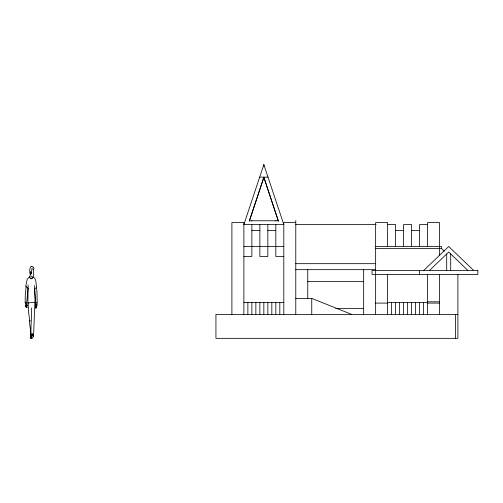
<?xml version="1.0" encoding="UTF-8"?>
<svg xmlns="http://www.w3.org/2000/svg" width="503" height="503" viewBox="0 0 503 503"><rect width="100%" height="100%" fill="white"/><g stroke="black" fill="none" stroke-linecap="round" stroke-linejoin="round"><path stroke-width="0.75" d="M34.55 285.44L35.097 302.177L28.231 302.957L28.375 310.106L29.721 320.971M34.927 302.146L33.575 335.438L32.613 333.722L31.915 333.734C30.167 335.004 32.437 337.079 31.249 338.073L32.563 338.249L33.393 335.344M31.494 308.1C31.991 318.053 30.23 328.252 31.249 338.073M30.551 273.707L29.708 277.26L30.758 278.756L31.626 278.794L32.959 277.411L33.726 274.581L33.538 269.897L32.984 269.042L31.834 268.791L31.444 273.808L31.186 273.575C30.878 269.174 29.356 273.814 30.985 273.896M26.106 286.578L25.257 295.588L25.15 303.039L26.055 302.253L26.734 302.498L28.067 288.232M31.482 338.249L30.394 338.343L30.205 337.664L30.985 336.174M36.744 305.623L35.858 308.245L36.21 306.082L36.071 304.472L35.669 306.962L35.738 302.982L37.178 302.8L37.002 292.513L35.939 281.649L35.003 278.618L33.368 277.14L32.148 277.078L31.368 275.965M31.343 336.406L32.223 335.168L33.349 336.3M263.842 164.657L243.88 224.552L283.805 224.552L263.842 164.657L263.842 166.216M263.842 177.54L249.331 221.075L263.842 177.219L278.36 221.075L263.842 177.219M25.798 305.359L26.942 307.786L26.106 307.17L25.414 305.22L25.376 302.655M33.431 269.52L33.89 269.413L33.965 268.621L33.418 267.074L33.016 267.288L32.488 266.521L31.305 266.672L31.381 266.15C29.086 268.25 29.646 271.714 30.237 274.387M31.519 336.941L31.211 337.412L31.368 335.18L32.022 334.206L32.978 334.602L33.418 336.035M30.174 320.329L29.394 322.039L30.727 331.609L30.406 336.432L30.67 336.262M423.721 270.463L448.701 246.508L473.688 270.463M429.493 270.463L448.701 252.041L467.916 270.463M33.009 277.298L31.959 278.297L30.155 278.247M36.524 287.546L34.556 288.936M28.231 302.957L27.91 303.158L28.105 284.88M30.205 337.664L31.199 337.576M29.897 276.631L27.332 278.964L25.728 286.226L28.174 288.225M35.738 302.982L34.625 288.917M35.908 308.144L37.077 305.296L36.996 302.812M259.686 177.144L268.005 177.144M249.331 220.76L278.36 220.76M295.783 222.552L283.805 222.552L283.805 314.381M295.783 224.552L376.074 224.552M387.618 224.552L395.603 224.552L395.603 246.508M427.544 224.552L419.559 224.552L419.559 246.508M251.865 230.537L259.85 230.537M267.835 230.537L275.82 230.537M395.603 230.537L403.588 230.537M411.573 230.537L419.559 230.537M243.88 246.508L283.805 246.508M375.64 246.508L441.515 246.508L441.515 248.507L444.262 251.249M375.64 248.507L441.515 248.507M243.88 256.492L251.865 256.492L251.865 224.552M283.805 256.492L275.82 256.492L275.82 224.552M295.783 263.679L375.64 263.679M295.783 269.665L375.64 269.665M307.761 281.642L363.663 281.642M295.783 298.411L311.753 298.411L351.685 314.381M427.544 301.813L439.521 301.813M243.88 302.404L283.805 302.404M387.618 302.404L427.544 302.404M375.64 303.089L387.618 303.089M427.544 303.089L439.521 303.089M335.715 308.396L363.663 308.396M457.887 314.381L215.932 314.381L215.932 338.343L457.887 338.343L457.887 274.456M26.999 307.641L26.414 303.887L26.778 305.661L27.376 305.906L26.659 302.466M26.068 307.05L25.534 305.547M455.492 314.381L455.492 338.343M450.701 253.952L450.701 270.463M446.708 253.952L446.708 270.463M439.521 255.562L439.521 222.552L427.544 222.552L427.544 246.508M439.521 274.456L439.521 314.381M427.544 274.393L427.544 314.381M423.551 302.404L423.551 314.381M419.559 270.463L419.559 274.456M419.559 302.404L419.559 314.381M415.566 302.404L415.566 314.381M411.573 246.508L411.573 224.552L403.588 224.552L403.588 246.508M411.573 302.404L411.573 314.381M407.581 302.404L407.581 314.381M403.588 302.404L403.588 314.381M399.596 302.404L399.596 314.381M395.603 302.404L395.603 314.381M391.611 302.404L391.611 314.381M387.618 246.508L387.618 222.552L375.64 222.552L375.64 314.381M387.618 274.393L387.618 314.381M363.663 269.665L363.663 314.381M311.753 298.411L311.753 314.381M307.761 269.665L307.761 298.795M295.783 220.559L295.783 314.381M279.813 302.404L279.813 314.381M275.82 220.76L275.82 221.075M275.82 302.404L275.82 314.381M271.827 302.404L271.827 314.381M267.835 224.552L267.835 256.492L259.85 256.492L259.85 224.552M267.835 302.404L267.835 314.381M263.842 302.404L263.842 314.381M259.85 302.404L259.85 314.381M255.857 302.404L255.857 314.381M251.865 220.76L251.865 221.075M251.865 302.404L251.865 314.381M247.872 302.404L247.872 314.381M243.88 314.381L243.88 222.552L231.902 222.552L231.902 314.381M477.85 270.463L372.044 270.463L372.044 274.456L477.85 274.456L477.85 270.463"/></g></svg>
